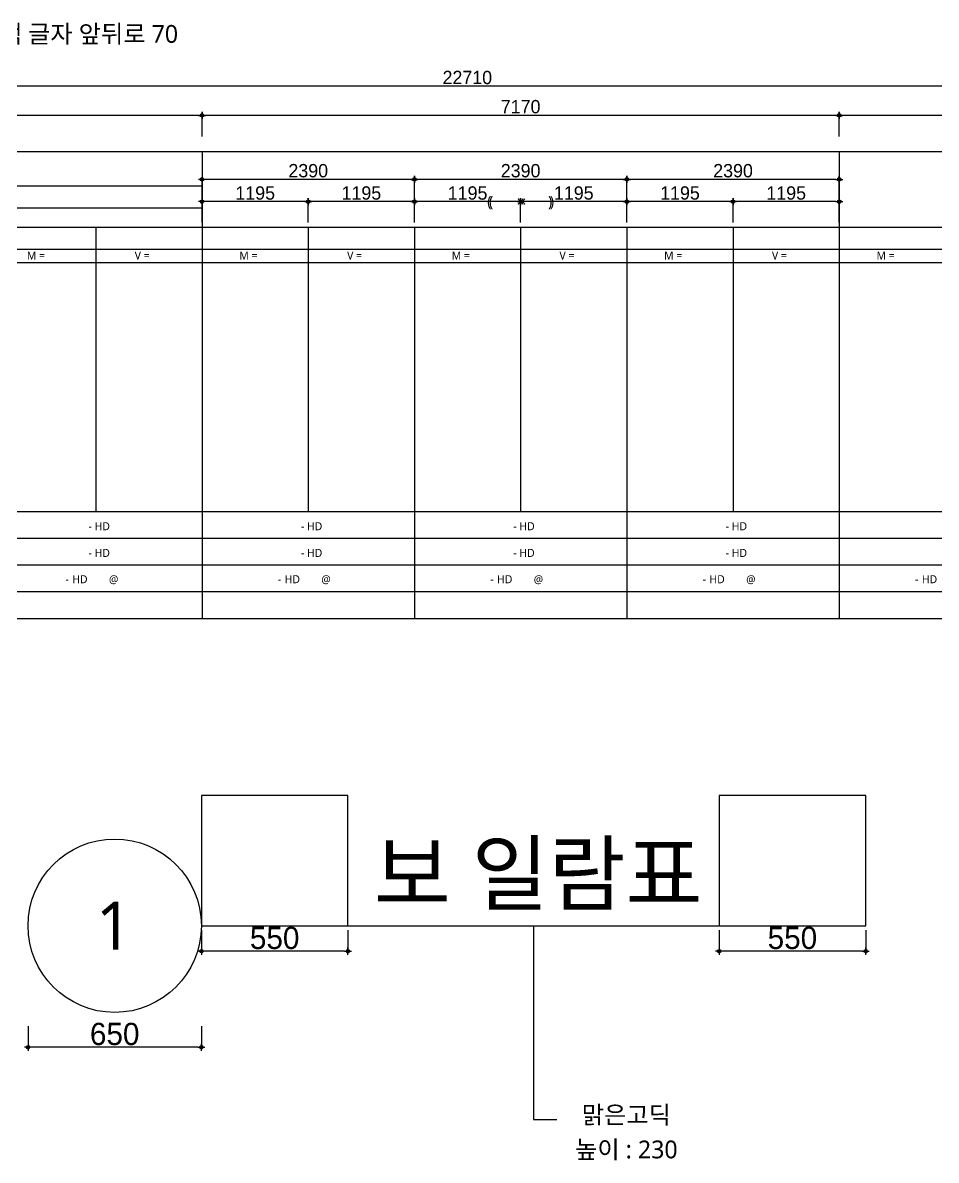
# Model space of a CAD drawing. Header units: millimetres. Extents: x 255534 to 377770, y 34632 to 54434.
# Drawn here: x 350049 to 360329, y 40510 to 53303 of the extents above; entities that cross this region are included whole.
import ezdxf
from ezdxf.enums import TextEntityAlignment as Align

# ---------------------------------------------------------------- set-up
doc = ezdxf.new("R2010")
doc.units = ezdxf.units.MM
doc.header["$PDMODE"] = 3
doc.layers.get('Defpoints').update_dxf_attribs({"color": 155})
doc.layers.add('(S)_DEFPOINT', color=185, linetype='Continuous', plot=False)
for name, color, linetype in [('(S)_DIM', 7, 'Continuous'), ('(S)_FORM_LINE', 7, 'Continuous'), ('(S)_FORM_TEXT', 7, 'Continuous'), ('(S)_TEXT', 7, 'Continuous')]:
    doc.layers.add(name, color=color, linetype=linetype)
doc.styles.get("Standard").update_dxf_attribs({"font": 'SYMBOL'})
doc.styles.add('맑은고딕', font='')
doc.styles.get('맑은고딕').set_extended_font_data('Malgun Gothic')
doc.dimstyles.new('Sejin-dim3', dxfattribs={"dimscale": 50, "dimtxt": 3, "dimasz": 1, "dimexe": 0.5, "dimexo": 2, "dimgap": 1, "dimtad": 1, "dimdec": 0, "dimzin": 0, "dimdsep": 46, "dimtxsty": 'Standard', "dimblk": 'Z_DOT', "dimcen": -0.5, "dimdle": 1.5, "dimclrd": 256, "dimclre": 256, "dimclrt": 3, "dimadec": 0, "dimazin": 0, "dimtfac": 1, "dimtdec": 0, "dimtix": 1, "dimtmove": 2, "dimatfit": 3, "dimldrblk": 'DOT', "dimfxl": 1, "dimtvp": 1, "dimtolj": 1, "dimtzin": 0, "dimarcsym": 0})

# ---------------------------------------------------------------- blocks, each defined once
blk = doc.blocks.new('FORM_2')
at = {"layer": '(S)_DEFPOINT'}
for p, q in [((7175, -850), (7175, -4050)), ((9565, -850), (9565, -4050)), ((11955, -850), (11955, -4050)), ((14345, -850), (14345, -4050)), ((1200, -1100), (22710, -1100)), ((1200, -1250), (22710, -1250))]:
    blk.add_line(p, q, dxfattribs=at)
at = {"layer": '(S)_FORM_LINE', "color": 7, "linetype": 'Continuous'}
for p, q in [((0, 0), (22710, 0)), ((0, 0), (22710, 0)), ((0, -5250), (22710, -5250)), ((0, -5250), (22710, -5250))]:
    blk.add_line(p, q, dxfattribs=at)
at = {"layer": '(S)_FORM_LINE'}
for p, q in [((8370, 0), (8370, -5250)), ((15540, 0), (15540, -5250))]:
    blk.add_line(p, q, dxfattribs=at)
at = {"layer": '(S)_FORM_LINE', "color": 8}
for p, q in [((0, -850), (22710, -850)), ((0, -4050), (22710, -4050)), ((0, -4350), (22710, -4350)), ((0, -4650), (22710, -4650)), ((0, -4950), (22710, -4950))]:
    blk.add_line(p, q, dxfattribs=at)
for points in [[(8370, -600), (8370, -5250)], [(15540, -600), (15540, -5250)], [(10760, -850), (10760, -5250)], [(13150, -850), (13150, -5250)]]:
    blk.add_lwpolyline(points, dxfattribs=at)
at = {"layer": '(S)_FORM_TEXT', "style": '맑은고딕'}
for s, p in [('- HD', (7333, -4286)), ('- HD', (9723, -4286)), ('- HD', (12113, -4286)), ('- HD', (14503, -4286)), ('- HD', (7333, -4586)), ('- HD', (9723, -4586)), ('- HD', (12113, -4586)), ('- HD', (14503, -4586)), ('-', (6871, -4882)), ('HD', (7082, -4882)), ('@', (7428, -4882)), ('-', (9261, -4882)), ('HD', (9472, -4882)), ('@', (9818, -4882)), ('-', (11651, -4882)), ('HD', (11862, -4882)), ('@', (12208, -4882)), ('-', (14041, -4882)), ('HD', (14252, -4882)), ('@', (14598, -4882)), ('-', (16431, -4882)), ('HD', (16642, -4882))]:
    blk.add_text(s, height=90, dxfattribs=at).set_placement(p, align=Align.BOTTOM_RIGHT)
at = {"layer": '(S)_TEXT', "style": '맑은고딕'}
blk.add_text('(       ×       )', height=120, dxfattribs=at).set_placement((11955, -562), align=Align.MIDDLE_CENTER)
blk = doc.blocks.new('Z_DOT')
at = {"layer": '(S)_DIM', "color": 0}
for p, q in [((-1, 0), (1, 0)), ((0, -1), (0, 1))]:
    blk.add_line(p, q, dxfattribs=at)
for radius in [0.5, 0.25]:
    blk.add_circle((0, 0), radius, dxfattribs=at)
blk = doc.blocks.new('*D2868')
at = {"layer": '(S)_DIM', "lineweight": -2}
for p, q in [((344897, 52025), (344897, 52286)), ((352027, 52261), (344937, 52261)), ((352067, 52025), (352067, 52286))]:
    blk.add_line(p, q, dxfattribs=at)
at = {"layer": 'Defpoints', "color": 0}
for p in [(344897, 52261), (344897, 51975), (352067, 51975)]:
    blk.add_point(p, dxfattribs=at)
at = {"layer": '(S)_DIM', "linetype": 'ByBlock', "lineweight": -2, "xscale": 40, "yscale": 40, "zscale": 40, "rotation": 180}
blk.add_blockref('Z_DOT', (344897, 52261), dxfattribs=at)
at = {"layer": '(S)_DIM', "linetype": 'ByBlock', "lineweight": -2, "xscale": 40, "yscale": 40, "zscale": 40}
blk.add_blockref('Z_DOT', (352067, 52261), dxfattribs=at)
at = {"layer": '(S)_DIM', "color": 3, "insert": (348482, 52358), "char_height": 150, "attachment_point": 5}
blk.add_mtext('\\A1;7170', dxfattribs=at)
blk = doc.blocks.new('_Dot')
at = {"color": 0, "linetype": 'ByBlock', "lineweight": -2}
blk.add_line((-0.5, 0), (-1, 0), dxfattribs=at)
at = {"color": 0, "linetype": 'ByBlock', "const_width": 0.5}
blk.add_lwpolyline([(-0.25, 0, 1), (0.25, 0, 1)], format="xyb", close=True, dxfattribs=at)
blk = doc.blocks.new('DOT')
at = {"color": 0, "linetype": 'ByBlock'}
blk.add_line((-0.5, 0), (-1, 0), dxfattribs=at)
at = {"color": 0, "linetype": 'ByBlock', "const_width": 0.5}
blk.add_lwpolyline([(-0.25, 0, 1), (0.25, 0, 1)], format="xyb", close=True, dxfattribs=at)
blk = doc.blocks.new('*D2869')
at = {"layer": '(S)_DIM', "lineweight": -2}
for p, q in [((352067, 52025), (352067, 52286)), ((359197, 52261), (352107, 52261)), ((359237, 52025), (359237, 52286))]:
    blk.add_line(p, q, dxfattribs=at)
at = {"layer": 'Defpoints', "color": 0}
for p in [(352067, 52261), (352067, 51975), (359237, 51975)]:
    blk.add_point(p, dxfattribs=at)
at = {"layer": '(S)_DIM', "linetype": 'ByBlock', "lineweight": -2, "xscale": 40, "yscale": 40, "zscale": 40, "rotation": 180}
blk.add_blockref('Z_DOT', (352067, 52261), dxfattribs=at)
at = {"layer": '(S)_DIM', "linetype": 'ByBlock', "lineweight": -2, "xscale": 40, "yscale": 40, "zscale": 40}
blk.add_blockref('Z_DOT', (359237, 52261), dxfattribs=at)
at = {"layer": '(S)_DIM', "color": 3, "insert": (355652, 52358), "char_height": 150, "attachment_point": 5}
blk.add_mtext('\\A1;7170', dxfattribs=at)
blk = doc.blocks.new('*D2870')
at = {"layer": '(S)_DIM', "lineweight": -2}
for p, q in [((359237, 52025), (359237, 52286)), ((366367, 52261), (359277, 52261)), ((366407, 52025), (366407, 52286))]:
    blk.add_line(p, q, dxfattribs=at)
at = {"layer": 'Defpoints', "color": 0}
for p in [(359237, 52261), (359237, 51975), (366407, 51975)]:
    blk.add_point(p, dxfattribs=at)
at = {"layer": '(S)_DIM', "linetype": 'ByBlock', "lineweight": -2, "xscale": 40, "yscale": 40, "zscale": 40, "rotation": 180}
blk.add_blockref('Z_DOT', (359237, 52261), dxfattribs=at)
at = {"layer": '(S)_DIM', "linetype": 'ByBlock', "lineweight": -2, "xscale": 40, "yscale": 40, "zscale": 40}
blk.add_blockref('Z_DOT', (366407, 52261), dxfattribs=at)
at = {"layer": '(S)_DIM', "color": 3, "insert": (362822, 52358), "char_height": 150, "attachment_point": 5}
blk.add_mtext('\\A1;7170', dxfattribs=at)
blk = doc.blocks.new('*D2871')
at = {"layer": '(S)_DIM', "lineweight": -2}
for p, q in [((343697, 52025), (343697, 52614)), ((366367, 52589), (343737, 52589)), ((366407, 52025), (366407, 52614))]:
    blk.add_line(p, q, dxfattribs=at)
at = {"layer": 'Defpoints', "color": 0}
for p in [(343697, 52589), (343697, 51975), (366407, 51975)]:
    blk.add_point(p, dxfattribs=at)
at = {"layer": '(S)_DIM', "linetype": 'ByBlock', "lineweight": -2, "xscale": 40, "yscale": 40, "zscale": 40}
for p, rotation in [((343697, 52589), 180), ((366407, 52589), 360)]:
    blk.add_blockref('Z_DOT', p, dxfattribs=dict(at, rotation=rotation))
at = {"layer": '(S)_DIM', "color": 3, "insert": (355052, 52686), "char_height": 150, "attachment_point": 5}
blk.add_mtext('\\A1;22710', dxfattribs=at)
blk = doc.blocks.new('*D2872')
at = {"layer": '(S)_DIM', "lineweight": -2}
for p, q in [((352067, 51055), (352067, 51316)), ((353262, 51055), (353262, 51316)), ((353222, 51291), (352107, 51291))]:
    blk.add_line(p, q, dxfattribs=at)
at = {"layer": 'Defpoints', "color": 0}
for p in [(352067, 51291), (352067, 51005), (353262, 51005)]:
    blk.add_point(p, dxfattribs=at)
at = {"layer": '(S)_DIM', "linetype": 'ByBlock', "lineweight": -2, "xscale": 40, "yscale": 40, "zscale": 40, "rotation": 180}
blk.add_blockref('Z_DOT', (352067, 51291), dxfattribs=at)
at = {"layer": '(S)_DIM', "linetype": 'ByBlock', "lineweight": -2, "xscale": 40, "yscale": 40, "zscale": 40}
blk.add_blockref('Z_DOT', (353262, 51291), dxfattribs=at)
at = {"layer": '(S)_DIM', "color": 3, "insert": (352665, 51387), "char_height": 150, "attachment_point": 5}
blk.add_mtext('\\A1;1195', dxfattribs=at)
blk = doc.blocks.new('*D2873')
at = {"layer": '(S)_DIM', "lineweight": -2}
for p, q in [((353262, 51055), (353262, 51316)), ((354457, 51055), (354457, 51316)), ((354417, 51291), (353302, 51291))]:
    blk.add_line(p, q, dxfattribs=at)
at = {"layer": 'Defpoints', "color": 0}
for p in [(353262, 51291), (353262, 51005), (354457, 51005)]:
    blk.add_point(p, dxfattribs=at)
at = {"layer": '(S)_DIM', "linetype": 'ByBlock', "lineweight": -2, "xscale": 40, "yscale": 40, "zscale": 40, "rotation": 180}
blk.add_blockref('Z_DOT', (353262, 51291), dxfattribs=at)
at = {"layer": '(S)_DIM', "linetype": 'ByBlock', "lineweight": -2, "xscale": 40, "yscale": 40, "zscale": 40}
blk.add_blockref('Z_DOT', (354457, 51291), dxfattribs=at)
at = {"layer": '(S)_DIM', "color": 3, "insert": (353860, 51387), "char_height": 150, "attachment_point": 5}
blk.add_mtext('\\A1;1195', dxfattribs=at)
blk = doc.blocks.new('*D2874')
at = {"layer": '(S)_DIM', "lineweight": -2}
for p, q in [((352067, 51055), (352067, 51566)), ((354457, 51055), (354457, 51566)), ((354417, 51541), (352107, 51541))]:
    blk.add_line(p, q, dxfattribs=at)
at = {"layer": 'Defpoints', "color": 0}
for p in [(352067, 51541), (352067, 51005), (354457, 51005)]:
    blk.add_point(p, dxfattribs=at)
at = {"layer": '(S)_DIM', "linetype": 'ByBlock', "lineweight": -2, "xscale": 40, "yscale": 40, "zscale": 40, "rotation": 180}
blk.add_blockref('Z_DOT', (352067, 51541), dxfattribs=at)
at = {"layer": '(S)_DIM', "linetype": 'ByBlock', "lineweight": -2, "xscale": 40, "yscale": 40, "zscale": 40}
blk.add_blockref('Z_DOT', (354457, 51541), dxfattribs=at)
at = {"layer": '(S)_DIM', "color": 3, "insert": (353262, 51638), "char_height": 150, "attachment_point": 5}
blk.add_mtext('\\A1;2390', dxfattribs=at)
blk = doc.blocks.new('*D2875')
at = {"layer": '(S)_DIM', "lineweight": -2}
for p, q in [((354457, 51055), (354457, 51316)), ((355652, 51055), (355652, 51316)), ((355612, 51291), (354497, 51291))]:
    blk.add_line(p, q, dxfattribs=at)
at = {"layer": 'Defpoints', "color": 0}
for p in [(354457, 51291), (354457, 51005), (355652, 51005)]:
    blk.add_point(p, dxfattribs=at)
at = {"layer": '(S)_DIM', "linetype": 'ByBlock', "lineweight": -2, "xscale": 40, "yscale": 40, "zscale": 40, "rotation": 180}
blk.add_blockref('Z_DOT', (354457, 51291), dxfattribs=at)
at = {"layer": '(S)_DIM', "linetype": 'ByBlock', "lineweight": -2, "xscale": 40, "yscale": 40, "zscale": 40}
blk.add_blockref('Z_DOT', (355652, 51291), dxfattribs=at)
at = {"layer": '(S)_DIM', "color": 3, "insert": (355055, 51387), "char_height": 150, "attachment_point": 5}
blk.add_mtext('\\A1;1195', dxfattribs=at)
blk = doc.blocks.new('*D2876')
at = {"layer": '(S)_DIM', "lineweight": -2}
for p, q in [((355652, 51055), (355652, 51316)), ((356847, 51055), (356847, 51316)), ((356807, 51291), (355692, 51291))]:
    blk.add_line(p, q, dxfattribs=at)
at = {"layer": 'Defpoints', "color": 0}
for p in [(355652, 51291), (355652, 51005), (356847, 51005)]:
    blk.add_point(p, dxfattribs=at)
at = {"layer": '(S)_DIM', "linetype": 'ByBlock', "lineweight": -2, "xscale": 40, "yscale": 40, "zscale": 40, "rotation": 180}
blk.add_blockref('Z_DOT', (355652, 51291), dxfattribs=at)
at = {"layer": '(S)_DIM', "linetype": 'ByBlock', "lineweight": -2, "xscale": 40, "yscale": 40, "zscale": 40}
blk.add_blockref('Z_DOT', (356847, 51291), dxfattribs=at)
at = {"layer": '(S)_DIM', "color": 3, "insert": (356250, 51387), "char_height": 150, "attachment_point": 5}
blk.add_mtext('\\A1;1195', dxfattribs=at)
blk = doc.blocks.new('*D2877')
at = {"layer": '(S)_DIM', "lineweight": -2}
for p, q in [((354457, 51055), (354457, 51566)), ((356847, 51055), (356847, 51566)), ((356807, 51541), (354497, 51541))]:
    blk.add_line(p, q, dxfattribs=at)
at = {"layer": 'Defpoints', "color": 0}
for p in [(354457, 51541), (354457, 51005), (356847, 51005)]:
    blk.add_point(p, dxfattribs=at)
at = {"layer": '(S)_DIM', "linetype": 'ByBlock', "lineweight": -2, "xscale": 40, "yscale": 40, "zscale": 40, "rotation": 180}
blk.add_blockref('Z_DOT', (354457, 51541), dxfattribs=at)
at = {"layer": '(S)_DIM', "linetype": 'ByBlock', "lineweight": -2, "xscale": 40, "yscale": 40, "zscale": 40}
blk.add_blockref('Z_DOT', (356847, 51541), dxfattribs=at)
at = {"layer": '(S)_DIM', "color": 3, "insert": (355652, 51638), "char_height": 150, "attachment_point": 5}
blk.add_mtext('\\A1;2390', dxfattribs=at)
blk = doc.blocks.new('*D2878')
at = {"layer": '(S)_DIM', "lineweight": -2}
for p, q in [((356847, 51055), (356847, 51316)), ((358042, 51055), (358042, 51316)), ((358002, 51291), (356887, 51291))]:
    blk.add_line(p, q, dxfattribs=at)
at = {"layer": 'Defpoints', "color": 0}
for p in [(356847, 51291), (356847, 51005), (358042, 51005)]:
    blk.add_point(p, dxfattribs=at)
at = {"layer": '(S)_DIM', "linetype": 'ByBlock', "lineweight": -2, "xscale": 40, "yscale": 40, "zscale": 40, "rotation": 180}
blk.add_blockref('Z_DOT', (356847, 51291), dxfattribs=at)
at = {"layer": '(S)_DIM', "linetype": 'ByBlock', "lineweight": -2, "xscale": 40, "yscale": 40, "zscale": 40}
blk.add_blockref('Z_DOT', (358042, 51291), dxfattribs=at)
at = {"layer": '(S)_DIM', "color": 3, "insert": (357445, 51387), "char_height": 150, "attachment_point": 5}
blk.add_mtext('\\A1;1195', dxfattribs=at)
blk = doc.blocks.new('*D2879')
at = {"layer": '(S)_DIM', "lineweight": -2}
for p, q in [((358042, 51055), (358042, 51316)), ((359237, 51055), (359237, 51316)), ((359197, 51291), (358082, 51291))]:
    blk.add_line(p, q, dxfattribs=at)
at = {"layer": 'Defpoints', "color": 0}
for p in [(358042, 51291), (358042, 51005), (359237, 51005)]:
    blk.add_point(p, dxfattribs=at)
at = {"layer": '(S)_DIM', "linetype": 'ByBlock', "lineweight": -2, "xscale": 40, "yscale": 40, "zscale": 40, "rotation": 180}
blk.add_blockref('Z_DOT', (358042, 51291), dxfattribs=at)
at = {"layer": '(S)_DIM', "linetype": 'ByBlock', "lineweight": -2, "xscale": 40, "yscale": 40, "zscale": 40}
blk.add_blockref('Z_DOT', (359237, 51291), dxfattribs=at)
at = {"layer": '(S)_DIM', "color": 3, "insert": (358640, 51387), "char_height": 150, "attachment_point": 5}
blk.add_mtext('\\A1;1195', dxfattribs=at)
blk = doc.blocks.new('*D2880')
at = {"layer": '(S)_DIM', "lineweight": -2}
for p, q in [((356847, 51055), (356847, 51566)), ((359237, 51055), (359237, 51566)), ((359197, 51541), (356887, 51541))]:
    blk.add_line(p, q, dxfattribs=at)
at = {"layer": 'Defpoints', "color": 0}
for p in [(356847, 51541), (356847, 51005), (359237, 51005)]:
    blk.add_point(p, dxfattribs=at)
at = {"layer": '(S)_DIM', "linetype": 'ByBlock', "lineweight": -2, "xscale": 40, "yscale": 40, "zscale": 40, "rotation": 180}
blk.add_blockref('Z_DOT', (356847, 51541), dxfattribs=at)
at = {"layer": '(S)_DIM', "linetype": 'ByBlock', "lineweight": -2, "xscale": 40, "yscale": 40, "zscale": 40}
blk.add_blockref('Z_DOT', (359237, 51541), dxfattribs=at)
at = {"layer": '(S)_DIM', "color": 3, "insert": (358042, 51638), "char_height": 150, "attachment_point": 5}
blk.add_mtext('\\A1;2390', dxfattribs=at)
blk = doc.blocks.new('*D2899')
at = {"layer": '(S)_DIM', "lineweight": -2}
for p, q in [((350109, 42017), (350109, 41756)), ((352059, 42017), (352059, 41756)), ((352019, 41781), (350149, 41781))]:
    blk.add_line(p, q, dxfattribs=at)
at = {"layer": 'Defpoints', "color": 0}
for p in [(350109, 42067), (352059, 42067), (350109, 41781)]:
    blk.add_point(p, dxfattribs=at)
at = {"layer": '(S)_DIM', "linetype": 'ByBlock', "lineweight": -2, "xscale": 40, "yscale": 40, "zscale": 40, "rotation": 180}
blk.add_blockref('Z_DOT', (350109, 41781), dxfattribs=at)
at = {"layer": '(S)_DIM', "linetype": 'ByBlock', "lineweight": -2, "xscale": 40, "yscale": 40, "zscale": 40}
blk.add_blockref('Z_DOT', (352059, 41781), dxfattribs=at)
at = {"layer": '(S)_DIM', "color": 1, "insert": (351084, 41929), "char_height": 250, "attachment_point": 5}
blk.add_mtext('\\A1;\\A1;650', dxfattribs=at)
blk = doc.blocks.new('*D2900')
at = {"layer": '(S)_DIM', "lineweight": -2}
for p, q in [((352059, 43098), (352059, 42837)), ((353709, 43098), (353709, 42837)), ((353669, 42862), (352099, 42862))]:
    blk.add_line(p, q, dxfattribs=at)
at = {"layer": 'Defpoints', "color": 0}
for p in [(352059, 43148), (353709, 43148), (352059, 42862)]:
    blk.add_point(p, dxfattribs=at)
at = {"layer": '(S)_DIM', "linetype": 'ByBlock', "lineweight": -2, "xscale": 40, "yscale": 40, "zscale": 40, "rotation": 180}
blk.add_blockref('Z_DOT', (352059, 42862), dxfattribs=at)
at = {"layer": '(S)_DIM', "linetype": 'ByBlock', "lineweight": -2, "xscale": 40, "yscale": 40, "zscale": 40}
blk.add_blockref('Z_DOT', (353709, 42862), dxfattribs=at)
at = {"layer": '(S)_DIM', "color": 1, "insert": (352884, 43009), "char_height": 250, "attachment_point": 5}
blk.add_mtext('\\A1;\\A1;550', dxfattribs=at)
blk = doc.blocks.new('*D2901')
at = {"layer": '(S)_DIM', "lineweight": -2}
for p, q in [((357885, 43098), (357885, 42837)), ((359535, 43098), (359535, 42837)), ((359495, 42862), (357925, 42862))]:
    blk.add_line(p, q, dxfattribs=at)
at = {"layer": 'Defpoints', "color": 0}
for p in [(357885, 43148), (359535, 43148), (357885, 42862)]:
    blk.add_point(p, dxfattribs=at)
at = {"layer": '(S)_DIM', "linetype": 'ByBlock', "lineweight": -2, "xscale": 40, "yscale": 40, "zscale": 40, "rotation": 180}
blk.add_blockref('Z_DOT', (357885, 42862), dxfattribs=at)
at = {"layer": '(S)_DIM', "linetype": 'ByBlock', "lineweight": -2, "xscale": 40, "yscale": 40, "zscale": 40}
blk.add_blockref('Z_DOT', (359535, 42862), dxfattribs=at)
at = {"layer": '(S)_DIM', "color": 1, "insert": (358710, 43009), "char_height": 250, "attachment_point": 5}
blk.add_mtext('\\A1;\\A1;550', dxfattribs=at)

msp = doc.modelspace()

# ---------------------------------------------------------------- linework, layer by layer
at = {"layer": '(S)_FORM_TEXT'}
msp.add_lwpolyline([(352059.1, 43147.5), (359535.4, 43147.5)], dxfattribs=at)
at = {"layer": '(S)_TEXT', "color": 1}
for points in [[(352059.1, 43147.5), (353709.1, 43147.5), (353709.1, 44611.5), (352059.1, 44611.5)], [(357885.4, 43147.5), (359535.4, 43147.5), (359535.4, 44611.5), (357885.4, 44611.5)]]:
    msp.add_lwpolyline(points, close=True, dxfattribs=at)
msp.add_lwpolyline([(355797.2, 43147.5), (355797.2, 40967), (356058.1, 40967)], dxfattribs=at)
at = {"color": 1}
for p, q in [((343697.1, 51469.6), (352067.1, 51469.6)), ((343697.1, 51219.6), (352067.1, 51219.6))]:
    msp.add_line(p, q, dxfattribs=at)
msp.add_circle((351084.1, 43147.5), 975)

# ---------------------------------------------------------------- block references
msp.add_blockref('FORM_2', (343697.1, 51854.6))

# ---------------------------------------------------------------- texts
at = {"layer": '(S)_DEFPOINT', "style": '맑은고딕'}
for s, p in [('M =     ', (350274.6, 50684.4)), ('V =     ', (351469.6, 50684.4)), ('M =     ', (352664.6, 50684.4)), ('V =     ', (353859.6, 50684.4)), ('M =     ', (355054.6, 50684.4)), ('V =     ', (356249.6, 50684.4)), ('M =     ', (357444.6, 50684.4)), ('V =     ', (358639.6, 50684.4)), ('M =     ', (359834.6, 50684.4))]:
    msp.add_text(s, height=90, dxfattribs=at).set_placement(p, align=Align.MIDDLE_CENTER)
at = {"layer": '(S)_FORM_TEXT', "style": '맑은고딕'}
msp.add_text('보 일람표 ', height=690, dxfattribs=at).set_placement((355966.6, 43733.6), align=Align.MIDDLE_CENTER)
msp.add_text('1', height=540, dxfattribs=at).set_placement((351075.4, 43147.5), align=Align.MIDDLE)
at = {"layer": '(S)_TEXT', "color": 1, "style": '맑은고딕'}
for s, p in [('공백 글자 앞뒤로 70', (350668.5, 53177)), ('맑은고딕', (356841.4, 41021.2)), ('높이 : 230', (356841.4, 40631.8))]:
    msp.add_text(s, height=200, dxfattribs=at).set_placement(p, align=Align.MIDDLE_CENTER)
at = {"layer": '(S)_TEXT', "style": '맑은고딕'}
msp.add_text('(       ×      )', height=120, dxfattribs=at).set_placement((355652.1, 51292.4), align=Align.MIDDLE_CENTER)

# ---------------------------------------------------------------- dimensions: what is measured, and where the dimension line sits
at = {"layer": '(S)_DIM'}
for base, p1, p2, picture, middle in [((343697.1, 52589.3), (366407.1, 51975.3), (343697.1, 51975.3), '*D2871', (355052.1, 52685.9)), ((344897.1, 52261.2), (352067.1, 51975.3), (344897.1, 51975.3), '*D2868', (348482.1, 52357.8)), ((352067.1, 52261.2), (359237.1, 51975.3), (352067.1, 51975.3), '*D2869', (355652.1, 52357.8)), ((359237.1, 52261.2), (366407.1, 51975.3), (359237.1, 51975.3), '*D2870', (362822.1, 52357.8)), ((352067.1, 51540.9), (354457.1, 51004.6), (352067.1, 51004.6), '*D2874', (353262.1, 51637.5)), ((354457.1, 51540.9), (356847.1, 51004.6), (354457.1, 51004.6), '*D2877', (355652.1, 51637.5)), ((356847.1, 51540.9), (359237.1, 51004.6), (356847.1, 51004.6), '*D2880', (358042.1, 51637.5)), ((352067.1, 51290.6), (353262.1, 51004.6), (352067.1, 51004.6), '*D2872', (352664.6, 51387.2)), ((353262.1, 51290.6), (354457.1, 51004.6), (353262.1, 51004.6), '*D2873', (353859.6, 51387.2)), ((354457.1, 51290.6), (355652.1, 51004.6), (354457.1, 51004.6), '*D2875', (355054.6, 51387.2)), ((355652.1, 51290.6), (356847.1, 51004.6), (355652.1, 51004.6), '*D2876', (356249.6, 51387.2)), ((356847.1, 51290.6), (358042.1, 51004.6), (356847.1, 51004.6), '*D2878', (357444.6, 51387.2)), ((358042.1, 51290.6), (359237.1, 51004.6), (358042.1, 51004.6), '*D2879', (358639.6, 51387.2))]:
    dim = msp.add_linear_dim(base=base, p1=p1, p2=p2, dimstyle='Sejin-dim3', override={"dimtxt": 3, "dimasz": 0.8, "dimexo": 1, "dimgap": 0.4, "dimtxsty": 'Standard', "dimdle": 1, "dimldrblk": 'Dot'}, dxfattribs=at)
    dim.commit()
    dim.dimension.update_dxf_attribs({"geometry": picture, "text_midpoint": middle})
for base, p1, p2, text, picture, middle in [((352059.1, 42861.6), (353709.1, 43147.5), (352059.1, 43147.5), '\\A1;550', '*D2900', (352884.1, 43009.2)), ((357885.4, 42861.6), (359535.4, 43147.5), (357885.4, 43147.5), '\\A1;550', '*D2901', (358710.4, 43009.2)), ((350109.1, 41781.5), (352059.1, 42067.4), (350109.1, 42067.4), '\\A1;650', '*D2899', (351084.1, 41929.1))]:
    dim = msp.add_linear_dim(base=base, p1=p1, p2=p2, angle=0, text=text, dimstyle='Sejin-dim3', override={"dimtxt": 5, "dimasz": 0.8, "dimexo": 1, "dimgap": 0.4, "dimtxsty": 'Standard', "dimdle": 1, "dimclrt": 1, "dimldrblk": 'Dot'}, dxfattribs=at)
    dim.commit()
    dim.dimension.update_dxf_attribs({"geometry": picture, "text_midpoint": middle})

doc.saveas('drawing.dxf')
